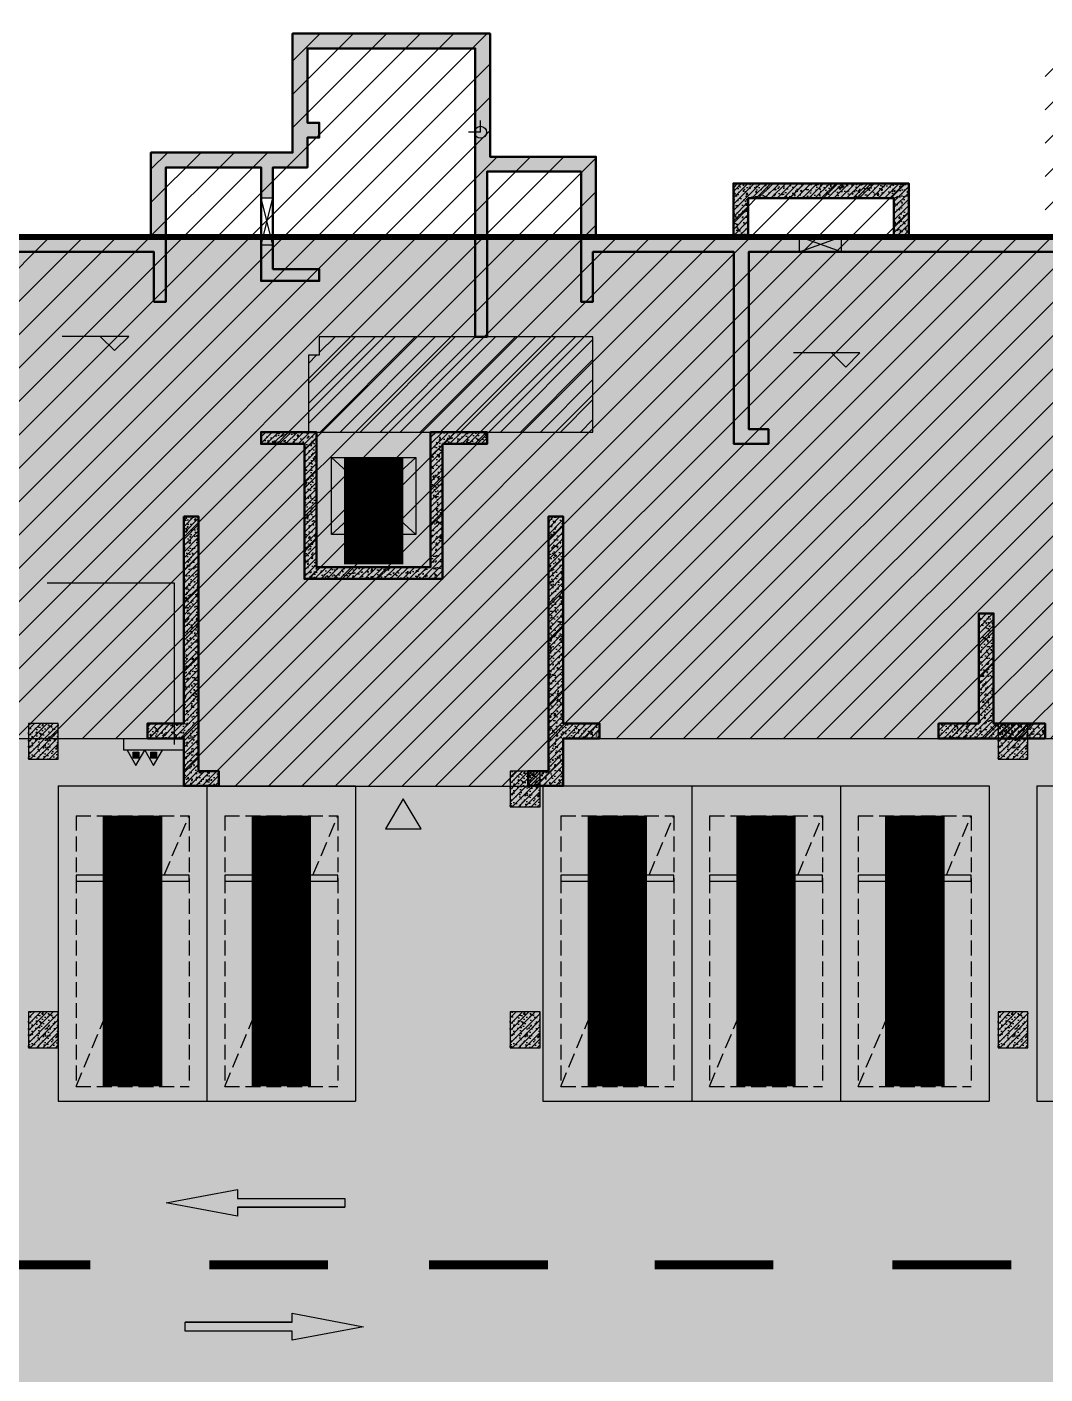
# Model space of a CAD drawing. Extents: x -1338203 to 1886333, y -530034 to 1031844.
# Drawn here: x 692432 to 709547, y 118966 to 141614 of the extents above; entities that cross this region are included whole.
import ezdxf

# ---------------------------------------------------------------- set-up
doc = ezdxf.new("R2010")
doc.units = 0
doc.header["$LTSCALE"] = 1000
doc.header["$MEASUREMENT"] = 0
doc.linetypes.add('A-001-平面B2$0$__DASH', pattern=[0.35, 0.25, -0.1])
for name, color, linetype in [('A-13-平面B1$0$0A-A-SYMB-ELEV', 150, 'Continuous'), ('A-13-平面B1$0$0A-E-EVTR', 2, 'Continuous'), ('p-a-core', 1, 'Continuous'), ('p-a-regular', 5, 'Continuous'), ('S-13-柱墙B1_1$0$0S-CW-HATCH', 251, 'Continuous'), ('S-13-柱墙B1_1$0$0S-CW-HATCH-UP', 251, 'Continuous'), ('S-13-柱墙B1_1$0$0S-S-HOLE', 55, 'Continuous'), ('S001地下一墙柱$0$S001地下一墙柱$0$0S-CC-LINE', 52, 'Continuous'), ('S001地下一墙柱$0$S001地下一墙柱$0$0S-CW-HATCH', 251, 'Continuous'), ('S001地下一墙柱$0$S001地下一墙柱$0$0S-CW-HATCH-UP', 251, 'Continuous'), ('中心线', 42, 'Continuous'), ('地面指向箭头', 7, 'Continuous'), ('负一层消火栓$0$0P-ACC-FH', 7, 'Continuous'), ('负一层消火栓$0$0P-DIM-FH', 3, 'Continuous'), ('负一层消火栓$0$0P-EQUIP-FH', 7, 'Continuous')]:
    doc.layers.add(name, color=color, linetype=linetype)
doc.layers.add('A-13-平面B1$0$AAD-A-MARK', color=6, linetype='Continuous', plot=False)
doc.layers.add('p-a-regular-narrow', color=7, linetype='Continuous', true_color=0x9600ff)
doc.layers.add('p-h-walkable', color=7, linetype='Continuous', lineweight=70, true_color=0xf0f0f0)
doc.layers.add('S-13-柱墙B1_1$0$0S-CW-LINE', color=7, linetype='Continuous', lineweight=50)
pattern_1 = [(45, (-566038.395, 967758.18), (-53.0330086, 53.0330086), []), (50, (-566038.4, 967758.18), (215.178055, -18.82564), [22.5, -247.5]), (355, (-566038.4, 967758.18), (-41.6254, 225.65764), [18, -198]), (100.4514, (-566020.46, 967756.61), (173.552815, 206.831863), [19.122057, -210.342634]), (46.1842, (-566038.4, 967818.18), (320.172315, -49.655704), [33.75, -371.25]), (96.6356, (-566011.7, 967814.05), (280.39881, 292.23536), [28.683086, -315.5139]), (351.1842, (-566038.4, 967818.18), (280.39858, 292.23558), [27, -297]), (21, (-566008.4, 967803.18), (179.072116, -120.785667), [22.5, -247.5]), (326, (-566008.4, 967803.18), (72.9946, 217.545014), [18, -198]), (71.4514, (-565993.47, 967793.12), (252.066789, 96.75915), [19.122057, -210.342634]), (37.5, (-566038.395, 967758.18), (3.6479566, 99.868156), [0, -195.6, 0, -201, 0, -198.75]), (7.5, (-566038.4, 967758.18), (78.920861, 118.3235136), [0, -114.6, 0, -191.1, 0, -75.75]), (327.5, (-566105.295, 967758.18), (160.146731, -6.7664615), [0, -75, 0, -234, 0, -310.5]), (317.5, (-566135.3, 967758.18), (174.955851, 30.031495), [0, -97.5, 0, -155.4, 0, -220.5])]

# ---------------------------------------------------------------- blocks, each defined once
blk = doc.blocks.new('负一层消火栓$0$$TwtSys$00000546')
h = blk.add_hatch()
h.set_pattern_fill('ANSI31', color=256, scale=200, style=0)
h.set_pattern_definition([(45, (-38543.802, -6670.83), (-17.67767, 17.67767), [])])
h.paths.add_polyline_path([(-65, 174), (65, 174), (65, 44), (-65, 44)])
for points in [[(0, 344), (-198, 0), (198, 0)], [(-65, 174), (65, 174), (65, 44), (-65, 44)]]:
    blk.add_lwpolyline(points, close=True)
blk = doc.blocks.new('负一层消火栓')
at = {"layer": '负一层消火栓$0$0P-ACC-FH', "elevation": 0}
blk.add_lwpolyline([(-72303, -177436), (-72303, -177236), (-71303, -177236), (-71303, -177436)], close=True, dxfattribs=at)
at = {"layer": '负一层消火栓$0$0P-DIM-FH'}
for p, q in [((-71453, -174629, 800), (-73595, -174629, 800)), ((-71453, -177336, 800), (-71453, -174629, 800))]:
    blk.add_line(p, q, dxfattribs=at)
at = {"layer": '负一层消火栓$0$0P-EQUIP-FH', "xscale": 0.75, "yscale": 0.75, "zscale": 0.75, "rotation": 180}
for p in [(-72102, -177436, 800), (-71804, -177436, 800)]:
    blk.add_blockref('负一层消火栓$0$$TwtSys$00000546', p, dxfattribs=at)
blk = doc.blocks.new('直行')
at = {"layer": '地面指向箭头'}
blk.add_hatch(color=251, dxfattribs=at).paths.add_polyline_path([(-29241, 4059962), (-29466, 4058762), (-29316, 4058762), (-29316, 4056961), (-29166, 4056961), (-29166, 4058762), (-29016, 4058762)])
at = {"layer": '地面指向箭头', "color": 251}
blk.add_lwpolyline([(-29316, 4058762), (-29316, 4056961), (-29316, 4058762), (-29316, 4058762), (-29466, 4058762), (-29241, 4059962), (-29016, 4058762), (-29166, 4058762), (-29166, 4056961), (-29316, 4056961), (-29316, 4056961)], dxfattribs=at)
blk = doc.blocks.new('A$C9cb663f1')
at = {"layer": '中心线', "color": 251, "const_width": 150}
for points in [[(278849, -240958), (280849, -240958)], [(282849, -240958), (284849, -240958)], [(286544, -240958), (288544, -240958)], [(290335, -240958), (292335, -240958)], [(294335, -240958), (296335, -240958)]]:
    blk.add_lwpolyline(points, dxfattribs=at)
at = {"layer": '地面指向箭头', "color": 251}
for p, rotation in [((4342088, -210676), 90), ((-3774518, -271240), 270)]:
    blk.add_blockref('直行', p, dxfattribs=dict(at, rotation=rotation))
blk = doc.blocks.new('A$C488321c4')
at = {"layer": '地面指向箭头'}
h = blk.add_hatch(color=251, dxfattribs=at)
h.dxf.hatch_style = 1
h.paths.add_polyline_path([(286411, -233626), (286111, -233126), (285811, -233626)])
at = {"layer": '地面指向箭头', "color": 251, "flags": 128}
blk.add_lwpolyline([(286411, -233626), (286111, -233126), (285811, -233626), (286411, -233626)], dxfattribs=at)
blk = doc.blocks.new('A$Cd3af7b6b')
at = {"layer": '地面指向箭头'}
h = blk.add_hatch(color=251, dxfattribs=at)
h.dxf.hatch_style = 1
h.paths.add_polyline_path([(286411, 186874), (286111, 187374), (285811, 186874)])
at = {"layer": '地面指向箭头', "color": 251, "flags": 128}
blk.add_lwpolyline([(286411, 186874), (286111, 187374), (285811, 186874), (286411, 186874)], dxfattribs=at)
blk = doc.blocks.new('A-13-平面B1')
h = blk.add_hatch()
h.set_pattern_fill('ANSI31', color=253, scale=150)
h.set_pattern_definition([(45, (-2337964.98, 566082.88), (-168.379802, 168.379802), [])])
h.paths.add_polyline_path([(28660, -5040), (33440, -5040), (33440, -3440), (28840, -3440), (28840, -3750), (28660, -3750)])
at = {"color": 253}
blk.add_lwpolyline([(28660, -5040), (33440, -5040), (33440, -3440), (28840, -3440), (28840, -3750), (28660, -3750)], close=True, dxfattribs=at)
at = {"layer": 'A-13-平面B1$0$0A-A-SYMB-ELEV'}
for p, q in [((25636, -3431), (24516, -3431)), ((25396, -3671), (25156, -3431)), ((25396, -3671), (25636, -3431)), ((37929, -3708), (36809, -3708)), ((37689, -3948), (37449, -3708)), ((37689, -3948), (37929, -3708))]:
    blk.add_line(p, q, dxfattribs=at)
at = {"layer": 'A-13-平面B1$0$0A-E-EVTR'}
for p, q in [((29043, -6761), (29043, -5465)), ((29043, -5465), (30463, -5465)), ((29043, -6761), (30463, -5465)), ((29043, -5465), (30463, -6761)), ((30463, -5465), (30463, -6761)), ((30463, -6761), (29043, -6761)), ((29327, -7085), (29327, -6923)), ((29327, -6923), (30179, -6923)), ((30179, -6923), (30179, -7085)), ((30179, -7085), (29327, -7085))]:
    blk.add_line(p, q, dxfattribs=at)
at = {"layer": 'A-13-平面B1$0$AAD-A-MARK'}
for q in [(31350, 0), (31350, 0), (31550, 200), (31550, 200)]:
    blk.add_line((31550, 0), q, dxfattribs=at)
blk.add_circle((31550, 0), 100, dxfattribs=at)
blk.add_circle((31550, 0), 100, dxfattribs=at)

msp = doc.modelspace()

# ---------------------------------------------------------------- hatches: boundary and pattern name
at = {"ltscale": 0.002}
h = msp.add_hatch(dxfattribs=at)
h.set_pattern_fill('ANSI31', color=8, scale=250)
h.set_pattern_definition([(45, (321361.53, 273451.68), (-280.633, 280.633), [])])
h.paths.add_polyline_path([(656406.6, 138079.9), (656406.6, 133349.9), (662546.6, 133349.9), (662546.6, 129649.9), (664516.6, 129649.9), (664516.6, 133379.9), (667116.6, 133379.9), (667116.6, 129649.9), (667116.6, 128849.9), (673496.6, 128849.9), (673496.6, 129649.9), (695066.6, 129649.9), (695066.6, 128849.9), (701446.6, 128849.9), (701446.6, 129649.9), (716516.6, 129649.9), (716516.6, 134735.7), (714346.6, 134735.7), (714346.6, 141099.9), (712456.7, 141099.9), (712456.6, 141149.9), (709546.6, 141149.9), (709546.6, 138079.9), (707256.6, 138079.9), (707256.6, 138979.9), (704306.6, 138979.9), (704306.6, 138079.9), (701996.6, 138079.9), (701996.6, 139429.9), (700216.6, 139429.9), (700216.6, 141499.9), (696896.6, 141499.9), (696896.6, 139499.9), (694516.6, 139499.9), (694516.6, 138079.9), (684206.6, 138079.9), (684206.6, 138979.9), (681156.6, 138979.9), (681156.6, 138079.9), (674046.6, 138079.9), (674046.6, 139499.9), (671666.6, 139499.9), (671666.6, 141499.9), (668346.6, 141499.9), (668346.6, 139429.9), (666566.6, 139429.9), (666566.6, 138079.9)])
at = {"layer": 'p-h-walkable', "ltscale": 0.002}
h = msp.add_hatch(color=256, dxfattribs=at)
h.dxf.hatch_style = 1
h.paths.add_polyline_path([(633826.6, 244460.7), (640276.6, 244575.6), (640576.6, 234544.8), (645576.7, 234544.6), (645576.7, 209278.9), (732355.9, 209029), (732355.1, 235229.9), (738506.7, 235229.9), (738506.6, 268838.9), (732734.3, 268838.9), (732734.3, 272898.9), (711963.1, 272898.9), (711963.1, 278984.7), (717256.7, 278984.7), (717256.7, 284049), (733571.6, 284135.6), (733996.6, 290449.1), (739216.6, 290449.1), (739766.6, 284299.1), (754626.6, 284299.1), (755296.6, 290449.1), (760516.6, 290449.1), (760816.6, 283049.1), (760816.3, 275879.2), (775122.6, 275879.2), (776006.6, 274138.9), (776006.6, 259429.1), (778716.6, 259429.1), (778716.6, 238849.1), (783416.6, 238849.1), (783416.6, 237229.1), (782066.6, 237229.1), (782066.6, 234429.1), (779546.6, 234429.1), (779546.6, 237129.1), (773916.6, 237129.1), (773916.6, 243229.1), (764306.6, 243225.6), (764306.6, 236639.1), (760766.6, 236639.1), (760766.6, 234429.1), (758246.6, 234429.1), (758246.6, 238649.1), (762116.6, 238649.1), (762116.6, 243225.6), (748656.6, 243225.6), (748756.3, 207529.1), (800106.6, 207528.9), (800206.7, 201639.7), (812908.2, 202239.1), (812576.6, 180449.3), (744206, 180449.3), (744206, 173439), (728556.7, 173439), (728556.6, 122289.1), (746356.6, 122289.1), (750916.6, 132325.6), (842896.6, 132325.6), (843211.6, 121345.6), (839116.6, 121345.6), (839116.6, 93449.1), (864906.6, 93449.1), (864906.6, 79694), (875856.6, 74929.1), (875856.6, 65749.1), (834560.6, 65749.1), (839142.9, 28436.3), (869465.5, 32160.2), (871163.4, 18334), (873704.3, 18646.1), (877328.9, 5540.2), (761876.2, -8638.5), (761133.2, 2082.3), (764950.9, 5291.5), (763253.1, 19116.3), (799242.7, 23536.1), (793807.6, 65749.1), (750756.6, 65749.1), (751556.6, 81645.6), (636016.6, 81645.6), (636016.6, 96345.6), (629416.6, 96345.6), (629416.6, 118203.2), (622306.6, 118203.2), (622286.6, 139083.2), (644406.6, 137003.2), (644406.6, 129968.2), (656656.6, 129968.2), (656406.6, 138083.2), (712156.6, 138083.2), (711856.6, 184449.1), (581811.6, 184349.1), (581826.6, 197199.1), (585876.6, 197449.1), (585976.6, 209279), (629226.6, 209578.9), (628926.8, 236145.4), (633826.6, 236145.6)])
at = {"layer": 'S-13-柱墙B1_1$0$0S-CW-HATCH'}
h = msp.add_hatch(color=256, dxfattribs=at)
h.dxf.hatch_style = 1
h.paths.add_polyline_path([(672196.6, 137943.2), (671996.6, 137943.2), (671996.6, 137543.2), (671216.6, 137543.2), (671216.6, 137343.2), (672196.6, 137343.2)], flags=17)
h.paths.add_polyline_path([(656656.6, 130923.5), (656406.6, 130923.5), (656406.6, 129653.2), (656656.6, 129653.2)])
h.paths.add_polyline_path([(696566.6, 137943.2), (696366.6, 137943.2), (696366.6, 137343.2), (697346.6, 137343.2), (697346.6, 137543.2), (696566.6, 137543.2)], flags=17)
h.paths.add_polyline_path([(656656.6, 133353.2), (656406.6, 133353.2), (656406.6, 130923.5), (656656.6, 130923.5)])
h.paths.add_polyline_path([(656406.6, 133853.2), (656656.6, 133853.2), (656656.6, 134603.2), (657006.6, 134603.2), (657006.6, 134853.2), (656656.6, 134853.2), (656656.6, 137833.2), (663996.6, 137833.2), (663996.6, 134853.2), (663666.6, 134853.2), (663666.6, 134603.2), (664246.6, 134603.2), (664246.6, 137833.2), (666616.6, 137833.2), (666616.6, 136993.2), (666816.6, 136993.2), (666816.6, 139183.2), (668396.6, 139183.2), (668396.6, 136403.2), (668596.6, 136403.2), (668596.6, 141253.2), (671416.6, 141253.2), (671416.6, 140003.2), (671216.6, 140003.2), (671216.6, 139753.2), (671416.6, 139753.2), (671416.6, 139253.2), (671996.6, 139253.2), (671996.6, 138743.2), (672196.6, 138743.2), (672196.6, 139253.2), (673796.6, 139253.2), (673796.6, 136993.2), (673996.6, 136993.2), (673996.6, 137833.2), (676366.6, 137833.2), (676366.6, 134603.2), (676946.6, 134603.2), (676946.6, 134853.2), (676616.6, 134853.2), (676616.6, 137833.2), (682306.6, 137833.2), (682306.6, 138083.2), (674046.6, 138083.2), (674046.6, 139503.2), (671666.6, 139503.2), (671666.6, 141503.2), (668346.6, 141503.2), (668346.6, 139433.2), (666566.6, 139433.2), (666566.6, 138083.2), (656406.6, 138083.2)])
h.paths.add_polyline_path([(711846.6, 138083.2), (711846.6, 137833.2), (711906.6, 137833.2), (711906.6, 134853.2), (711556.6, 134853.2), (711556.6, 134603.2), (711906.6, 134603.2), (711906.6, 129653.2), (712156.6, 129653.2), (712156.6, 138083.2)])
h.paths.add_polyline_path([(709846.6, 137833.2), (709846.6, 138083.2), (701996.6, 138083.2), (701996.6, 139433.2), (700216.6, 139433.2), (700216.6, 141503.2), (696896.6, 141503.2), (696896.6, 139503.2), (694516.6, 139503.2), (694516.6, 138083.2), (683106.6, 138083.2), (683106.6, 137833.2), (683956.6, 137833.2), (683956.6, 134853.2), (683606.6, 134853.2), (683606.6, 134603.2), (684206.6, 134603.2), (684206.6, 137833.2), (684356.6, 137833.2), (684356.6, 134603.2), (684956.6, 134603.2), (684956.6, 134853.2), (684606.6, 134853.2), (684606.6, 137833.2), (691946.6, 137833.2), (691946.6, 134853.2), (691616.6, 134853.2), (691616.6, 134603.2), (692196.6, 134603.2), (692196.6, 137833.2), (694566.6, 137833.2), (694566.6, 136993.2), (694766.6, 136993.2), (694766.6, 139253.2), (696366.6, 139253.2), (696366.6, 138743.2), (696566.6, 138743.2), (696566.6, 139253.2), (697146.6, 139253.2), (697146.6, 139753.2), (697346.6, 139753.2), (697346.6, 140003.2), (697146.6, 140003.2), (697146.6, 141253.2), (699966.6, 141253.2), (699966.6, 136403.2), (700166.6, 136403.2), (700166.6, 139183.2), (701746.6, 139183.2), (701746.6, 136993.2), (701946.6, 136993.2), (701946.6, 137833.2), (704316.6, 137833.2), (704316.6, 134603.2), (704896.6, 134603.2), (704896.6, 134853.2), (704566.6, 134853.2), (704566.6, 137833.2), (705416.4, 137833.2), (705416.4, 138083.2), (706116.4, 138083.2), (706116.4, 137833.2)])
h = msp.add_hatch(color=256, dxfattribs=at)
h.dxf.hatch_style = 1
h.paths.add_polyline_path([(704556.6, 138083.2), (704556.6, 138733.2), (707006.6, 138733.2), (707006.6, 138083.2), (707256.6, 138083.2), (707256.6, 138983.2), (704306.6, 138983.2), (704306.6, 138083.2)])
h = msp.add_hatch(color=256, dxfattribs=at)
h.dxf.hatch_style = 1
h.paths.add_polyline_path([(699216.6, 134803.2), (699216.6, 132533.2), (697296.6, 132533.2), (697296.6, 134803.2), (696366.6, 134803.2), (696366.6, 134603.2), (697096.6, 134603.2), (697096.6, 132333.2), (699416.6, 132333.2), (699416.6, 134603.2), (700166.6, 134603.2), (700166.6, 134803.2)])
h = msp.add_hatch(color=256, dxfattribs=at)
h.dxf.hatch_style = 1
h.paths.add_polyline_path([(695066.6, 133383.2), (695066.6, 129903.2), (694456.3, 129903.2), (694456.3, 129653.2), (695066.6, 129653.2), (695066.6, 128853.2), (695656.6, 128853.2), (695656.6, 129103.2), (695316.6, 129103.2), (695316.6, 133383.2)])
h = msp.add_hatch(color=256, dxfattribs=at)
h.dxf.hatch_style = 1
h.paths.add_polyline_path([(701196.6, 129103.2), (700856.6, 129103.2), (700856.6, 128853.2), (701446.6, 128853.2), (701446.6, 129653.2), (702056.6, 129653.2), (702056.6, 129903.2), (701446.6, 129903.2), (701446.6, 133383.2), (701196.6, 133383.2)])
h = msp.add_hatch(color=256, dxfattribs=at)
h.dxf.hatch_style = 1
h.paths.add_polyline_path([(708431.6, 129903.2), (707756.6, 129903.2), (707756.6, 129653.2), (709546.6, 129653.2), (709546.6, 129903.2), (708681.6, 129903.2), (708681.6, 131753.2), (708431.6, 131753.2)])
at = {"layer": 'S-13-柱墙B1_1$0$0S-CW-HATCH-UP'}
h = msp.add_hatch(dxfattribs=at)
h.set_pattern_fill('钢筋混凝土', color=256, scale=30)
h.set_pattern_definition([(45, (1256980.72, 486812.57), (-53.0330086, 53.0330086), []), (50, (1256980.72, 486812.57), (215.178055, -18.82564), [22.5, -247.5]), (355, (1256980.72, 486812.57), (-41.6254, 225.65764), [18, -198]), (100.4514, (1256998.65, 486811), (173.552815, 206.83186), [19.12206, -210.342634]), (46.1842, (1256980.72, 486872.57), (320.17231, -49.6557), [33.75, -371.25]), (96.6356, (1257007.4, 486868.43), (280.39881, 292.23536), [28.68309, -315.5139]), (351.1842, (1256980.72, 486872.57), (280.39858, 292.23558), [27, -297]), (21, (1257010.72, 486857.57), (179.072116, -120.785667), [22.5, -247.5]), (326, (1257010.72, 486857.57), (72.9946, 217.545014), [18, -198]), (71.4514, (1257025.64, 486847.5), (252.06679, 96.75915), [19.12206, -210.342634]), (37.5, (1256980.72, 486812.57), (3.647957, 99.868156), [0, -195.6, 0, -201, 0, -198.75]), (7.5, (1256980.72, 486812.57), (78.920861, 118.323514), [0, -114.6, 0, -191.1, 0, -75.75]), (327.5, (1256913.82, 486812.57), (160.146731, -6.7664615), [0, -75, 0, -234, 0, -310.5]), (317.5, (1256883.82, 486812.57), (174.95585, 30.031495), [0, -97.5, 0, -155.4, 0, -220.5])])
h.paths.add_polyline_path([(672196.6, 137943.2), (671996.6, 137943.2), (671996.6, 137543.2), (671216.6, 137543.2), (671216.6, 137343.2), (672196.6, 137343.2)], flags=17)
h.paths.add_polyline_path([(656656.6, 130923.5), (656406.6, 130923.5), (656406.6, 129653.2), (656656.6, 129653.2)])
h.paths.add_polyline_path([(696566.6, 137943.2), (696366.6, 137943.2), (696366.6, 137343.2), (697346.6, 137343.2), (697346.6, 137543.2), (696566.6, 137543.2)], flags=17)
h.paths.add_polyline_path([(656406.6, 133853.2), (656656.6, 133853.2), (656656.6, 134603.2), (657006.6, 134603.2), (657006.6, 134853.2), (656656.6, 134853.2), (656656.6, 137833.2), (663996.6, 137833.2), (663996.6, 134853.2), (663666.6, 134853.2), (663666.6, 134603.2), (664246.6, 134603.2), (664246.6, 137833.2), (666616.6, 137833.2), (666616.6, 136993.2), (666816.6, 136993.2), (666816.6, 139183.2), (668396.6, 139183.2), (668396.6, 136403.2), (668596.6, 136403.2), (668596.6, 141253.2), (671416.6, 141253.2), (671416.6, 140003.2), (671216.6, 140003.2), (671216.6, 139753.2), (671416.6, 139753.2), (671416.6, 139253.2), (671996.6, 139253.2), (671996.6, 138743.2), (672196.6, 138743.2), (672196.6, 139253.2), (673796.6, 139253.2), (673796.6, 136993.2), (673996.6, 136993.2), (673996.6, 137833.2), (676366.6, 137833.2), (676366.6, 134603.2), (676946.6, 134603.2), (676946.6, 134853.2), (676616.6, 134853.2), (676616.6, 137833.2), (682306.6, 137833.2), (682306.6, 138083.2), (674046.6, 138083.2), (674046.6, 139503.2), (671666.6, 139503.2), (671666.6, 141503.2), (668346.6, 141503.2), (668346.6, 139433.2), (666566.6, 139433.2), (666566.6, 138083.2), (656406.6, 138083.2)])
h.paths.add_polyline_path([(656656.6, 133353.2), (656406.6, 133353.2), (656406.6, 130923.5), (656656.6, 130923.5)])
h.paths.add_polyline_path([(711846.6, 138083.2), (711846.6, 137833.2), (711906.6, 137833.2), (711906.6, 134853.2), (711556.6, 134853.2), (711556.6, 134603.2), (711906.6, 134603.2), (711906.6, 129653.2), (712156.6, 129653.2), (712156.6, 138083.2)])
h.paths.add_polyline_path([(709846.6, 137833.2), (709846.6, 138083.2), (701996.6, 138083.2), (701996.6, 139433.2), (700216.6, 139433.2), (700216.6, 141503.2), (696896.6, 141503.2), (696896.6, 139503.2), (694516.6, 139503.2), (694516.6, 138083.2), (683106.6, 138083.2), (683106.6, 137833.2), (683956.6, 137833.2), (683956.6, 134853.2), (683606.6, 134853.2), (683606.6, 134603.2), (684206.6, 134603.2), (684206.6, 137833.2), (684356.6, 137833.2), (684356.6, 134603.2), (684956.6, 134603.2), (684956.6, 134853.2), (684606.6, 134853.2), (684606.6, 137833.2), (691946.6, 137833.2), (691946.6, 134853.2), (691616.6, 134853.2), (691616.6, 134603.2), (692196.6, 134603.2), (692196.6, 137833.2), (694566.6, 137833.2), (694566.6, 136993.2), (694766.6, 136993.2), (694766.6, 139253.2), (696366.6, 139253.2), (696366.6, 138743.2), (696566.6, 138743.2), (696566.6, 139253.2), (697146.6, 139253.2), (697146.6, 139753.2), (697346.6, 139753.2), (697346.6, 140003.2), (697146.6, 140003.2), (697146.6, 141253.2), (699966.6, 141253.2), (699966.6, 136403.2), (700166.6, 136403.2), (700166.6, 139183.2), (701746.6, 139183.2), (701746.6, 136993.2), (701946.6, 136993.2), (701946.6, 137833.2), (704316.6, 137833.2), (704316.6, 134603.2), (704896.6, 134603.2), (704896.6, 134853.2), (704566.6, 134853.2), (704566.6, 137833.2), (705416.4, 137833.2), (705416.4, 138083.2), (706116.4, 138083.2), (706116.4, 137833.2)])
h = msp.add_hatch(dxfattribs=at)
h.set_pattern_fill('钢筋混凝土', color=256, scale=30)
h.set_pattern_definition([(45, (1256980.72, 486812.57), (-53.033009, 53.033009), []), (50, (1256980.72, 486812.57), (215.178055, -18.82564), [22.5, -247.5]), (355, (1256980.72, 486812.57), (-41.6254, 225.65764), [18, -198]), (100.4514, (1256998.65, 486811), (173.552815, 206.83186), [19.12206, -210.34263]), (46.1842, (1256980.72, 486872.57), (320.17231, -49.6557), [33.75, -371.25]), (96.6356, (1257007.4, 486868.43), (280.39881, 292.23536), [28.68309, -315.5139]), (351.1842, (1256980.72, 486872.57), (280.39858, 292.23558), [27, -297]), (21, (1257010.72, 486857.57), (179.072116, -120.785667), [22.5, -247.5]), (326, (1257010.72, 486857.57), (72.9946, 217.54501), [18, -198]), (71.4514, (1257025.64, 486847.5), (252.06679, 96.75915), [19.12206, -210.34263]), (37.5, (1256980.72, 486812.57), (3.647957, 99.868156), [0, -195.6, 0, -201, 0, -198.75]), (7.5, (1256980.72, 486812.57), (78.920861, 118.323514), [0, -114.6, 0, -191.1, 0, -75.75]), (327.5, (1256913.82, 486812.57), (160.146731, -6.766462), [0, -75, 0, -234, 0, -310.5]), (317.5, (1256883.82, 486812.57), (174.95585, 30.031495), [0, -97.5, 0, -155.4, 0, -220.5])])
h.paths.add_polyline_path([(704556.6, 138083.2), (704556.6, 138733.2), (707006.6, 138733.2), (707006.6, 138083.2), (707256.6, 138083.2), (707256.6, 138983.2), (704306.6, 138983.2), (704306.6, 138083.2)])
h = msp.add_hatch(dxfattribs=at)
h.set_pattern_fill('钢筋混凝土', color=256, scale=30)
h.set_pattern_definition(pattern_1)
h.paths.add_polyline_path([(699216.6, 134803.2), (699216.6, 132533.2), (697296.6, 132533.2), (697296.6, 134803.2), (696366.6, 134803.2), (696366.6, 134603.2), (697096.6, 134603.2), (697096.6, 132333.2), (699416.6, 132333.2), (699416.6, 134603.2), (700166.6, 134603.2), (700166.6, 134803.2)])
h = msp.add_hatch(dxfattribs=at)
h.set_pattern_fill('钢筋混凝土', color=256, scale=30)
h.set_pattern_definition(pattern_1)
h.paths.add_polyline_path([(695066.6, 133383.2), (695066.6, 129903.2), (694456.3, 129903.2), (694456.3, 129653.2), (695066.6, 129653.2), (695066.6, 128853.2), (695656.6, 128853.2), (695656.6, 129103.2), (695316.6, 129103.2), (695316.6, 133383.2)])
h = msp.add_hatch(dxfattribs=at)
h.set_pattern_fill('钢筋混凝土', color=256, scale=30)
h.set_pattern_definition(pattern_1)
h.paths.add_polyline_path([(701196.6, 129103.2), (700856.6, 129103.2), (700856.6, 128853.2), (701446.6, 128853.2), (701446.6, 129653.2), (702056.6, 129653.2), (702056.6, 129903.2), (701446.6, 129903.2), (701446.6, 133383.2), (701196.6, 133383.2)])
h = msp.add_hatch(dxfattribs=at)
h.set_pattern_fill('钢筋混凝土', color=256, scale=30)
h.set_pattern_definition(pattern_1)
h.paths.add_polyline_path([(708431.6, 129903.2), (707756.6, 129903.2), (707756.6, 129653.2), (709546.6, 129653.2), (709546.6, 129903.2), (708681.6, 129903.2), (708681.6, 131753.2), (708431.6, 131753.2)])
at = {"layer": 'S001地下一墙柱$0$S001地下一墙柱$0$0S-CW-HATCH'}
h = msp.add_hatch(color=256, dxfattribs=at)
h.dxf.hatch_style = 1
h.paths.add_polyline_path([(692956.6, 129903.2), (692456.6, 129903.2), (692456.6, 129303.2), (692956.6, 129303.2)])
h = msp.add_hatch(color=256, dxfattribs=at)
h.dxf.hatch_style = 1
h.paths.add_polyline_path([(709256.6, 129903.2), (708756.6, 129903.2), (708756.6, 129303.2), (709256.6, 129303.2)])
h = msp.add_hatch(color=256, dxfattribs=at)
h.dxf.hatch_style = 1
h.paths.add_polyline_path([(701056.6, 129103.2), (700556.6, 129103.2), (700556.6, 128503.2), (701056.6, 128503.2)])
h = msp.add_hatch(color=256, dxfattribs=at)
h.dxf.hatch_style = 1
h.paths.add_polyline_path([(692956.6, 125053.2), (692456.6, 125053.2), (692456.6, 124453.2), (692956.6, 124453.2)])
h = msp.add_hatch(color=256, dxfattribs=at)
h.dxf.hatch_style = 1
h.paths.add_polyline_path([(701056.6, 125053.2), (700556.6, 125053.2), (700556.6, 124453.2), (701056.6, 124453.2)])
h = msp.add_hatch(color=256, dxfattribs=at)
h.dxf.hatch_style = 1
h.paths.add_polyline_path([(709256.6, 125053.2), (708756.6, 125053.2), (708756.6, 124453.2), (709256.6, 124453.2)])
at = {"layer": 'S001地下一墙柱$0$S001地下一墙柱$0$0S-CW-HATCH-UP'}
h = msp.add_hatch(dxfattribs=at)
h.set_pattern_fill('钢筋混凝土', color=256, scale=30)
h.set_pattern_definition([(45, (725267.34, 138854.91), (-53.03301, 53.03301), []), (50, (725267.34, 138854.91), (215.1781, -18.8256), [22.5, -247.5]), (355, (725267.34, 138854.9), (-41.6254, 225.6576), [18, -198]), (100.4514, (725285.27, 138853.34), (173.5528, 206.8319), [19.122, -210.3426]), (46.1842, (725267.34, 138914.9), (320.1723, -49.6557), [33.75, -371.25]), (96.6356, (725294.02, 138910.77), (280.3988, 292.2354), [28.683, -315.514]), (351.1842, (725267.34, 138914.9), (280.3986, 292.2356), [27, -297]), (21, (725297.34, 138899.91), (179.0721, -120.7857), [22.5, -247.5]), (326, (725297.34, 138899.9), (72.9946, 217.545), [18, -198]), (71.4514, (725312.26, 138889.84), (252.0668, 96.7591), [19.122, -210.3426]), (37.5, (725267.34, 138854.91), (3.64796, 99.86816), [0, -195.6, 0, -201, 0, -198.75]), (7.5, (725267.34, 138854.91), (78.92086, 118.3235), [0, -114.6, 0, -191.1, 0, -75.75]), (327.5, (725200.44, 138854.91), (160.14673, -6.76646), [0, -75, 0, -234, 0, -310.5]), (317.5, (725170.44, 138854.91), (174.95585, 30.0315), [0, -97.5, 0, -155.4, 0, -220.5])])
h.paths.add_polyline_path([(692956.6, 129903.2), (692456.6, 129903.2), (692456.6, 129303.2), (692956.6, 129303.2)])
h = msp.add_hatch(dxfattribs=at)
h.set_pattern_fill('钢筋混凝土', color=256, scale=30)
h.set_pattern_definition([(45, (741567.34, 138854.91), (-53.03301, 53.03301), []), (50, (741567.34, 138854.91), (215.1781, -18.8256), [22.5, -247.5]), (355, (741567.34, 138854.9), (-41.6254, 225.6576), [18, -198]), (100.4514, (741585.27, 138853.34), (173.5528, 206.8319), [19.122, -210.3426]), (46.1842, (741567.34, 138914.9), (320.1723, -49.6557), [33.75, -371.25]), (96.6356, (741594.02, 138910.77), (280.3988, 292.2354), [28.683, -315.514]), (351.1842, (741567.34, 138914.9), (280.3986, 292.2356), [27, -297]), (21, (741597.34, 138899.91), (179.0721, -120.7857), [22.5, -247.5]), (326, (741597.34, 138899.9), (72.9946, 217.545), [18, -198]), (71.4514, (741612.26, 138889.84), (252.0668, 96.7591), [19.122, -210.3426]), (37.5, (741567.34, 138854.91), (3.64796, 99.86816), [0, -195.6, 0, -201, 0, -198.75]), (7.5, (741567.34, 138854.91), (78.92086, 118.3235), [0, -114.6, 0, -191.1, 0, -75.75]), (327.5, (741500.44, 138854.91), (160.14673, -6.76646), [0, -75, 0, -234, 0, -310.5]), (317.5, (741470.44, 138854.91), (174.95585, 30.0315), [0, -97.5, 0, -155.4, 0, -220.5])])
h.paths.add_polyline_path([(709256.6, 129903.2), (708756.6, 129903.2), (708756.6, 129303.2), (709256.6, 129303.2)])
h = msp.add_hatch(dxfattribs=at)
h.set_pattern_fill('钢筋混凝土', color=256, scale=30)
h.set_pattern_definition([(45, (733367.34, 138054.91), (-53.03301, 53.03301), []), (50, (733367.34, 138054.91), (215.1781, -18.8256), [22.5, -247.5]), (355, (733367.34, 138054.9), (-41.6254, 225.6576), [18, -198]), (100.4514, (733385.27, 138053.34), (173.5528, 206.8319), [19.122, -210.3426]), (46.1842, (733367.34, 138114.9), (320.1723, -49.6557), [33.75, -371.25]), (96.6356, (733394.02, 138110.77), (280.3988, 292.2354), [28.683, -315.514]), (351.1842, (733367.34, 138114.9), (280.3986, 292.2356), [27, -297]), (21, (733397.34, 138099.91), (179.0721, -120.7857), [22.5, -247.5]), (326, (733397.34, 138099.9), (72.9946, 217.545), [18, -198]), (71.4514, (733412.26, 138089.84), (252.0668, 96.7591), [19.122, -210.3426]), (37.5, (733367.34, 138054.91), (3.64796, 99.86816), [0, -195.6, 0, -201, 0, -198.75]), (7.5, (733367.34, 138054.91), (78.92086, 118.3235), [0, -114.6, 0, -191.1, 0, -75.75]), (327.5, (733300.44, 138054.91), (160.14673, -6.76646), [0, -75, 0, -234, 0, -310.5]), (317.5, (733270.44, 138054.91), (174.95585, 30.0315), [0, -97.5, 0, -155.4, 0, -220.5])])
h.paths.add_polyline_path([(701056.6, 129103.2), (700556.6, 129103.2), (700556.6, 128503.2), (701056.6, 128503.2)])
h = msp.add_hatch(dxfattribs=at)
h.set_pattern_fill('钢筋混凝土', color=256, scale=30)
h.set_pattern_definition([(45, (725267.34, 134004.91), (-53.03301, 53.03301), []), (50, (725267.34, 134004.91), (215.1781, -18.8256), [22.5, -247.5]), (355, (725267.34, 134004.9), (-41.6254, 225.6576), [18, -198]), (100.4514, (725285.27, 134003.34), (173.5528, 206.8319), [19.122, -210.3426]), (46.1842, (725267.34, 134064.9), (320.1723, -49.6557), [33.75, -371.25]), (96.6356, (725294.02, 134060.77), (280.3988, 292.2354), [28.683, -315.514]), (351.1842, (725267.34, 134064.9), (280.3986, 292.2356), [27, -297]), (21, (725297.34, 134049.91), (179.0721, -120.7857), [22.5, -247.5]), (326, (725297.34, 134049.9), (72.9946, 217.545), [18, -198]), (71.4514, (725312.26, 134039.84), (252.0668, 96.7591), [19.122, -210.3426]), (37.5, (725267.34, 134004.91), (3.64796, 99.86816), [0, -195.6, 0, -201, 0, -198.75]), (7.5, (725267.34, 134004.91), (78.92086, 118.3235), [0, -114.6, 0, -191.1, 0, -75.75]), (327.5, (725200.44, 134004.91), (160.14673, -6.76646), [0, -75, 0, -234, 0, -310.5]), (317.5, (725170.44, 134004.91), (174.95585, 30.0315), [0, -97.5, 0, -155.4, 0, -220.5])])
h.paths.add_polyline_path([(692956.6, 125053.2), (692456.6, 125053.2), (692456.6, 124453.2), (692956.6, 124453.2)])
h = msp.add_hatch(dxfattribs=at)
h.set_pattern_fill('钢筋混凝土', color=256, scale=30)
h.set_pattern_definition([(45, (733367.34, 134004.91), (-53.03301, 53.03301), []), (50, (733367.34, 134004.91), (215.1781, -18.8256), [22.5, -247.5]), (355, (733367.34, 134004.9), (-41.6254, 225.6576), [18, -198]), (100.4514, (733385.27, 134003.34), (173.5528, 206.8319), [19.122, -210.3426]), (46.1842, (733367.34, 134064.9), (320.1723, -49.6557), [33.75, -371.25]), (96.6356, (733394.02, 134060.77), (280.3988, 292.2354), [28.683, -315.514]), (351.1842, (733367.34, 134064.9), (280.3986, 292.2356), [27, -297]), (21, (733397.34, 134049.91), (179.0721, -120.7857), [22.5, -247.5]), (326, (733397.34, 134049.9), (72.9946, 217.545), [18, -198]), (71.4514, (733412.26, 134039.84), (252.0668, 96.7591), [19.122, -210.3426]), (37.5, (733367.34, 134004.91), (3.64796, 99.86816), [0, -195.6, 0, -201, 0, -198.75]), (7.5, (733367.34, 134004.91), (78.92086, 118.3235), [0, -114.6, 0, -191.1, 0, -75.75]), (327.5, (733300.44, 134004.91), (160.14673, -6.76646), [0, -75, 0, -234, 0, -310.5]), (317.5, (733270.44, 134004.91), (174.95585, 30.0315), [0, -97.5, 0, -155.4, 0, -220.5])])
h.paths.add_polyline_path([(701056.6, 125053.2), (700556.6, 125053.2), (700556.6, 124453.2), (701056.6, 124453.2)])
h = msp.add_hatch(dxfattribs=at)
h.set_pattern_fill('钢筋混凝土', color=256, scale=30)
h.set_pattern_definition([(45, (741567.34, 134004.91), (-53.03301, 53.03301), []), (50, (741567.34, 134004.91), (215.1781, -18.8256), [22.5, -247.5]), (355, (741567.34, 134004.9), (-41.6254, 225.6576), [18, -198]), (100.4514, (741585.27, 134003.34), (173.5528, 206.8319), [19.122, -210.3426]), (46.1842, (741567.34, 134064.9), (320.1723, -49.6557), [33.75, -371.25]), (96.6356, (741594.02, 134060.77), (280.3988, 292.2354), [28.683, -315.514]), (351.1842, (741567.34, 134064.9), (280.3986, 292.2356), [27, -297]), (21, (741597.34, 134049.91), (179.0721, -120.7857), [22.5, -247.5]), (326, (741597.34, 134049.9), (72.9946, 217.545), [18, -198]), (71.4514, (741612.26, 134039.84), (252.0668, 96.7591), [19.122, -210.3426]), (37.5, (741567.34, 134004.91), (3.64796, 99.86816), [0, -195.6, 0, -201, 0, -198.75]), (7.5, (741567.34, 134004.91), (78.92086, 118.3235), [0, -114.6, 0, -191.1, 0, -75.75]), (327.5, (741500.44, 134004.91), (160.14673, -6.76646), [0, -75, 0, -234, 0, -310.5]), (317.5, (741470.44, 134004.91), (174.95585, 30.0315), [0, -97.5, 0, -155.4, 0, -220.5])])
h.paths.add_polyline_path([(709256.6, 125053.2), (708756.6, 125053.2), (708756.6, 124453.2), (709256.6, 124453.2)])

# ---------------------------------------------------------------- linework, layer by layer
for p, q in [((692956.7, 128853.2), (692956.7, 123553.2)), ((692956.7, 128853.2), (695456.7, 128853.2)), ((695456.7, 128853.2), (695456.7, 123553.2)), ((695456.7, 128853.2), (697956.7, 128853.2)), ((695456.7, 128853.2), (695456.7, 123553.2)), ((697956.7, 128853.2), (697956.7, 123553.2)), ((701106.7, 128853.2), (701106.7, 123553.2)), ((701106.7, 128853.2), (703606.7, 128853.2)), ((703606.7, 128853.2), (703606.7, 123553.2)), ((703606.7, 128853.2), (706106.7, 128853.2)), ((703606.7, 128853.2), (703606.7, 123553.2)), ((706106.7, 128853.2), (706106.7, 123553.2)), ((706106.7, 128853.2), (708606.7, 128853.2)), ((706106.7, 128853.2), (706106.7, 123553.2)), ((708606.7, 128853.2), (708606.7, 123553.2)), ((709406.7, 128853.2), (709406.7, 123553.2)), ((709406.7, 128853.2), (711906.7, 128853.2)), ((692956.7, 123553.2), (695456.7, 123553.2)), ((695456.7, 123553.2), (697956.7, 123553.2)), ((701106.7, 123553.2), (703606.7, 123553.2)), ((703606.7, 123553.2), (706106.7, 123553.2)), ((706106.7, 123553.2), (708606.7, 123553.2)), ((709406.7, 123553.2), (711906.7, 123553.2))]:
    msp.add_line(p, q)
at = {"linetype": 'A-001-平面B2$0$__DASH'}
for p, q in [((693256.7, 128353.2), (695156.7, 128353.2)), ((693256.7, 128353.2), (693256.7, 123803.2)), ((695156.7, 128353.2), (695156.7, 123803.2)), ((695756.7, 128353.2), (697656.7, 128353.2)), ((695756.7, 128353.2), (695756.7, 123803.2)), ((697656.7, 128353.2), (697656.7, 123803.2)), ((701406.7, 128353.2), (703306.7, 128353.2)), ((701406.7, 128353.2), (701406.7, 123803.2)), ((703306.7, 128353.2), (703306.7, 123803.2)), ((703906.7, 128353.2), (705806.7, 128353.2)), ((703906.7, 128353.2), (703906.7, 123803.2)), ((705806.7, 128353.2), (705806.7, 123803.2)), ((706406.7, 128353.2), (708306.7, 128353.2)), ((706406.7, 128353.2), (706406.7, 123803.2)), ((708306.7, 128353.2), (708306.7, 123803.2)), ((693256.7, 123803.2), (695156.7, 123803.2)), ((695756.7, 123803.2), (697656.7, 123803.2)), ((701406.7, 123803.2), (703306.7, 123803.2)), ((703906.7, 123803.2), (705806.7, 123803.2)), ((706406.7, 123803.2), (708306.7, 123803.2))]:
    msp.add_line(p, q, dxfattribs=at)
at = {"color": 3, "flags": 128}
for points in [[(709546.6, 138079.9), (707256.6, 138079.9), (707256.6, 138979.9), (704306.6, 138979.9), (704306.6, 138079.9), (701996.6, 138079.9), (701996.6, 139429.9), (700216.6, 139429.9), (700216.6, 141499.9), (696896.6, 141499.9), (696896.6, 139499.9), (694516.6, 139499.9), (694516.6, 138079.9), (684206.6, 138079.9)], [(673496.6, 129649.9), (695066.6, 129649.9), (695066.6, 128849.9), (701446.6, 128849.9), (701446.6, 129649.9), (716516.6, 129649.9)]]:
    msp.add_lwpolyline(points, dxfattribs=at)
at = {"linetype": 'A-001-平面B2$0$__DASH'}
for points in [[(693256.7, 123803.2), (695156.7, 128353.2)], [(695756.7, 123803.2), (697656.7, 128353.2)], [(701406.7, 123803.2), (703306.7, 128353.2)], [(703906.7, 123803.2), (705806.7, 128353.2)], [(706406.7, 123803.2), (708306.7, 128353.2)]]:
    msp.add_lwpolyline(points, dxfattribs=at)
for points in [[(695156.7, 127353.2), (693256.7, 127353.2), (693256.7, 127253.2), (695156.7, 127253.2)], [(697656.7, 127353.2), (695756.7, 127353.2), (695756.7, 127253.2), (697656.7, 127253.2)], [(703306.7, 127353.2), (701406.7, 127353.2), (701406.7, 127253.2), (703306.7, 127253.2)], [(705806.7, 127353.2), (703906.7, 127353.2), (703906.7, 127253.2), (705806.7, 127253.2)], [(708306.7, 127353.2), (706406.7, 127353.2), (706406.7, 127253.2), (708306.7, 127253.2)]]:
    msp.add_lwpolyline(points, close=True)
at = {"layer": 'p-a-core', "ltscale": 0.002, "const_width": 1000}
msp.add_lwpolyline([(698260.1, 134378.2), (698260.1, 132578.2)], dxfattribs=at)
at = {"layer": 'p-a-regular', "ltscale": 0.002, "const_width": 1000}
for points in [[(694206.7, 123803.2), (694206.7, 128353.2)], [(696706.7, 123803.2), (696706.7, 128353.2)], [(702356.7, 123803.2), (702356.7, 128353.2)], [(707356.7, 123803.2), (707356.7, 128353.2)]]:
    msp.add_lwpolyline(points, dxfattribs=at)
at = {"layer": 'p-a-regular-narrow', "ltscale": 0.002, "const_width": 1000}
msp.add_lwpolyline([(704856.7, 123803.2), (704856.7, 128353.2)], dxfattribs=at)
at = {"layer": 'p-h-walkable', "ltscale": 0.002, "const_width": 100}
msp.add_lwpolyline([(877328.9, 5540.2), (761876.2, -8638.5), (761133.2, 2082.3), (764950.9, 5291.5), (763253.1, 19116.3), (799242.7, 23536.1), (793807.6, 65749.1), (750756.6, 65749.1), (751556.6, 81645.6), (636016.6, 81645.6), (636016.6, 96345.6), (629416.6, 96345.6), (629416.6, 118203.2), (622306.6, 118203.2), (622286.6, 139083.2), (644406.6, 137003.2), (644406.6, 129968.2), (656656.6, 129968.2), (656406.6, 138083.2), (712156.6, 138083.2), (711856.6, 184449.1)], dxfattribs=at)
at = {"layer": 'S-13-柱墙B1_1$0$0S-CW-LINE'}
for points in [[(674046.6, 138083.2), (694516.6, 138083.2), (694516.6, 139503.2), (696896.6, 139503.2), (696896.6, 141503.2), (700216.6, 141503.2), (700216.6, 139433.2), (701996.6, 139433.2), (701996.6, 138083.2), (712156.6, 138083.2)], [(711906.6, 137833.2), (704566.6, 137833.2), (704566.6, 134853.2), (704896.6, 134853.2), (704896.6, 134603.2), (704316.6, 134603.2), (704316.6, 137833.2), (701946.6, 137833.2), (701946.6, 136993.2), (701746.6, 136993.2), (701746.6, 139183.2), (700166.6, 139183.2), (700166.6, 136403.2), (699966.6, 136403.2), (699966.6, 141253.2), (697146.6, 141253.2), (697146.6, 140003.2), (697346.6, 140003.2), (697346.6, 139753.2), (697146.6, 139753.2), (697146.6, 139253.2), (696566.6, 139253.2), (696566.6, 137543.2), (697346.6, 137543.2), (697346.6, 137343.2), (696366.6, 137343.2), (696366.6, 139253.2), (694766.6, 139253.2), (694766.6, 136993.2), (694566.6, 136993.2), (694566.6, 137833.2), (692196.6, 137833.2)], [(704556.6, 138083.2), (704556.6, 138733.2), (707006.6, 138733.2), (707006.6, 138083.2), (707256.6, 138083.2), (707256.6, 138983.2), (704306.6, 138983.2), (704306.6, 138083.2), (704556.6, 138083.2)]]:
    msp.add_lwpolyline(points, dxfattribs=at)
for points in [[(699416.6, 134603.2), (700166.6, 134603.2), (700166.6, 134803.2), (699216.6, 134803.2), (699216.6, 132533.2), (697296.6, 132533.2), (697296.6, 134803.2), (696366.6, 134803.2), (696366.6, 134603.2), (697096.6, 134603.2), (697096.6, 132333.2), (699416.6, 132333.2)], [(695066.6, 133383.2), (695066.6, 129903.2), (694456.3, 129903.2), (694456.3, 129653.2), (695066.6, 129653.2), (695066.6, 128853.2), (695656.6, 128853.2), (695656.6, 129103.2), (695316.6, 129103.2), (695316.6, 133383.2)], [(701196.6, 129103.2), (700856.6, 129103.2), (700856.6, 128853.2), (701446.6, 128853.2), (701446.6, 129653.2), (702056.6, 129653.2), (702056.6, 129903.2), (701446.6, 129903.2), (701446.6, 133383.2), (701196.6, 133383.2)], [(708431.6, 129903.2), (707756.6, 129903.2), (707756.6, 129653.2), (709546.6, 129653.2), (709546.6, 129903.2), (708681.6, 129903.2), (708681.6, 131753.2), (708431.6, 131753.2)]]:
    msp.add_lwpolyline(points, close=True, dxfattribs=at)
at = {"layer": 'S-13-柱墙B1_1$0$0S-S-HOLE'}
for p, q in [((696366.6, 137943.2), (696566.6, 138743.2)), ((696566.6, 137943.2), (696366.6, 138743.2)), ((705416.4, 137833.2), (706116.4, 138083.2)), ((706116.4, 137833.2), (705416.4, 138083.2))]:
    msp.add_line(p, q, dxfattribs=at)
for points in [[(696366.6, 138743.2), (696566.6, 138743.2), (696566.6, 137943.2), (696366.6, 137943.2)], [(705416.4, 138083.2), (706116.4, 138083.2), (706116.4, 137833.2), (705416.4, 137833.2)]]:
    msp.add_lwpolyline(points, close=True, dxfattribs=at)
at = {"layer": 'S001地下一墙柱$0$S001地下一墙柱$0$0S-CC-LINE'}
for points in [[(692956.6, 129903.2), (692456.6, 129903.2), (692456.6, 129303.2), (692956.6, 129303.2)], [(709256.6, 129903.2), (708756.6, 129903.2), (708756.6, 129303.2), (709256.6, 129303.2)], [(701056.6, 129103.2), (700556.6, 129103.2), (700556.6, 128503.2), (701056.6, 128503.2)], [(692956.6, 125053.2), (692456.6, 125053.2), (692456.6, 124453.2), (692956.6, 124453.2)], [(701056.6, 125053.2), (700556.6, 125053.2), (700556.6, 124453.2), (701056.6, 124453.2)], [(709256.6, 125053.2), (708756.6, 125053.2), (708756.6, 124453.2), (709256.6, 124453.2)]]:
    msp.add_lwpolyline(points, close=True, dxfattribs=at)

# ---------------------------------------------------------------- block references
at = {"ltscale": 0.002}
for name, p in [('负一层消火栓', (766365.4, 306889.1)), ('A$C488321c4', (412646.2, 361761.3)), ('A$C9cb663f1', (412646.2, 361761.3)), ('A-13-平面B1', (668506.6, 139843.2)), ('A$Cd3af7b6b', (412646.2, -58738.7))]:
    msp.add_blockref(name, p, dxfattribs=at)

doc.saveas('drawing.dxf')
